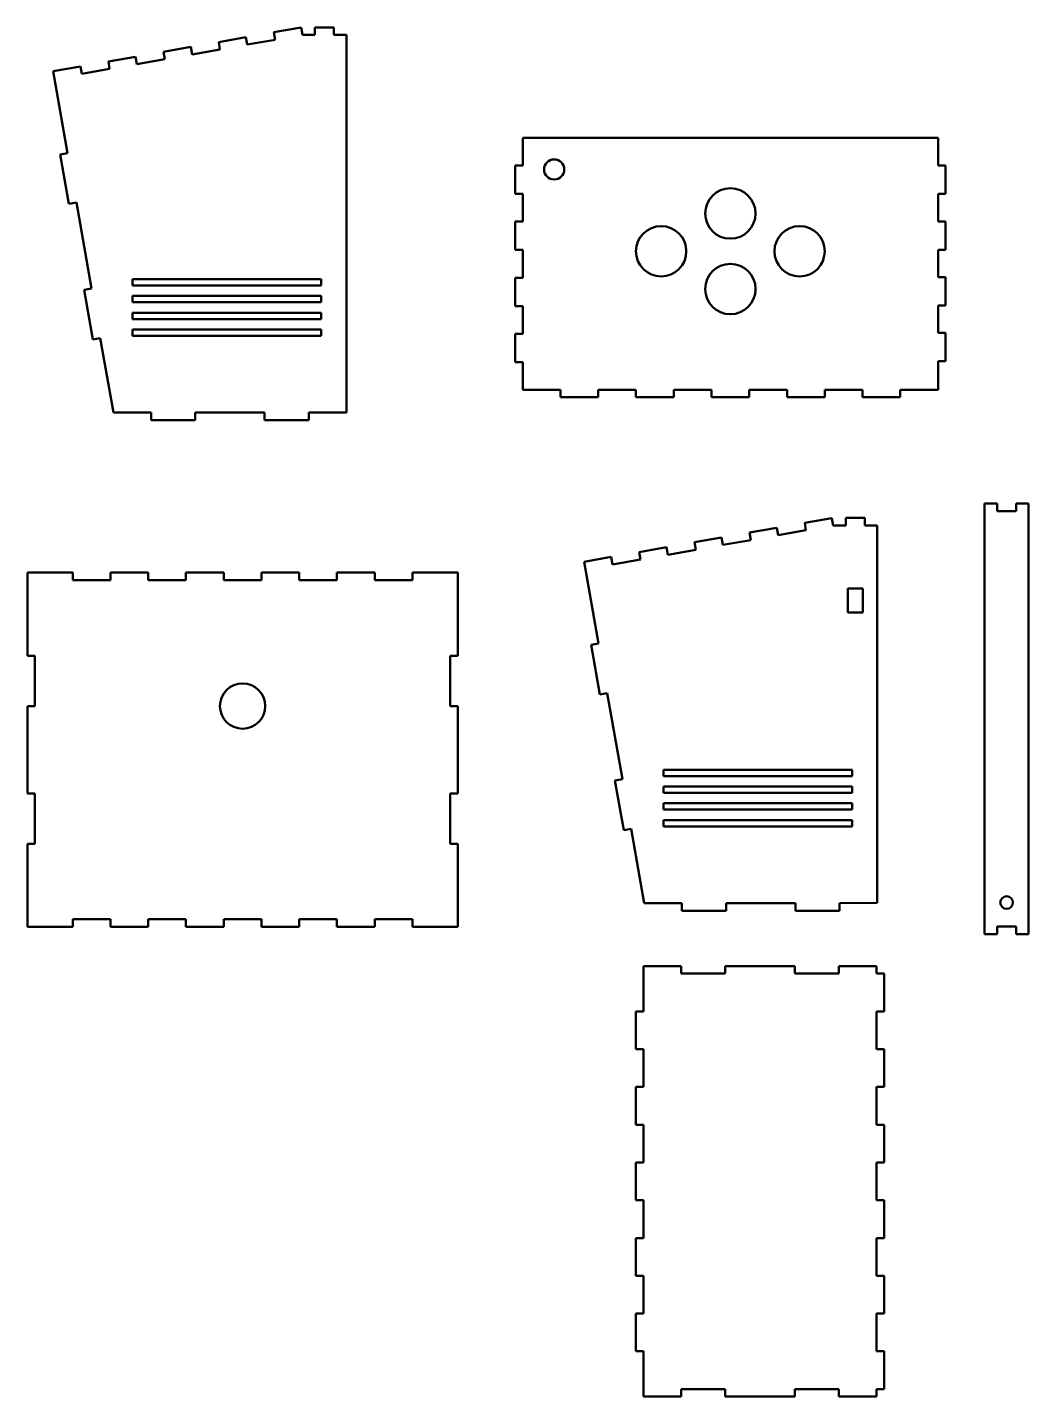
# Model space of a CAD drawing. Header units: millimetres. Extents: x -244 to 551, y -366 to 721.
import ezdxf

# ---------------------------------------------------------------- set-up
doc = ezdxf.new("R2010")
doc.units = ezdxf.units.MM
doc.header["$LTSCALE"] = 0.75
doc.layers.add('Visible', color=7, linetype='Continuous', lineweight=50)

msp = doc.modelspace()

# ---------------------------------------------------------------- linework, layer by layer
at = {"layer": 'Visible'}
for p, q in [((-26.877941, 721.122604), (-48.543711, 717.302344)), ((-25.836051, 715.213757), (-26.877941, 721.122604)), ((-15.836051, 721.213757), (-15.836051, 715.213757)), ((-0.836051, 721.213757), (-15.836051, 721.213757)), ((-0.836051, 715.213757), (-0.836051, 721.213757)), ((-70.701886, 713.39526), (-92.367656, 709.575)), ((-92.367656, 709.575), (-91.325767, 703.666153)), ((-69.659996, 707.486413), (-70.701886, 713.39526)), ((-47.501822, 711.393497), (-69.659996, 707.486413)), ((-48.543711, 717.302344), (-47.501822, 711.393497)), ((-15.836051, 715.213757), (-25.836051, 715.213757)), ((9.163949, 715.213757), (-0.836051, 715.213757)), ((9.163949, 415.377443), (9.163949, 715.213757)), ((-158.349776, 697.940572), (-180.015546, 694.120312)), ((-157.307886, 692.031725), (-158.349776, 697.940572)), ((-114.525831, 705.667916), (-136.191601, 701.847656)), ((-136.191601, 701.847656), (-135.149712, 695.938809)), ((-113.483941, 699.759069), (-114.525831, 705.667916)), ((-91.325767, 703.666153), (-113.483941, 699.759069)), ((-202.173721, 690.213228), (-223.839491, 686.392968)), ((-223.839491, 686.392968), (-212.378711, 621.395656)), ((-201.131831, 684.304382), (-202.173721, 690.213228)), ((-178.973657, 688.211466), (-201.131831, 684.304382)), ((-180.015546, 694.120312), (-178.973657, 688.211466)), ((-135.149712, 695.938809), (-157.307886, 692.031725)), ((149.199388, 633.382538), (149.199388, 611.382538)), ((479.199388, 633.382538), (149.199388, 633.382538)), ((479.199388, 611.44315), (479.199388, 633.382538)), ((-212.378711, 621.395656), (-218.287558, 620.353767)), ((-218.287558, 620.353767), (-211.341631, 580.961457)), ((143.199388, 611.382538), (143.199388, 588.882538)), ((149.199388, 611.382538), (143.199388, 611.382538)), ((485.16338, 611.445341), (479.199388, 611.44315)), ((485.171645, 588.945342), (485.16338, 611.445341)), ((143.199388, 588.882538), (149.199388, 588.882538)), ((149.199388, 588.882538), (149.199388, 566.882538)), ((479.199388, 588.943149), (485.171645, 588.945342)), ((479.199388, 567.109817), (479.199388, 588.943149)), ((-211.341631, 580.961457), (-205.432784, 582.003346)), ((-205.432784, 582.003346), (-193.388097, 513.694533)), ((143.199388, 566.882538), (143.199388, 544.382538)), ((149.199388, 566.882538), (143.199388, 566.882538)), ((485.16338, 567.112008), (479.199388, 567.109817)), ((485.171645, 544.612009), (485.16338, 567.112008)), ((143.199388, 544.382538), (149.199388, 544.382538)), ((149.199388, 544.382538), (149.199388, 522.382538)), ((479.199388, 544.609815), (485.171645, 544.612009)), ((479.199388, 522.776484), (479.199388, 544.609815)), ((143.199388, 522.382538), (143.199388, 499.882538)), ((149.199388, 522.382538), (143.199388, 522.382538)), ((485.16338, 522.778674), (479.199388, 522.776484)), ((485.171645, 500.278676), (485.16338, 522.778674)), ((-193.388097, 513.694533), (-199.296944, 512.652643)), ((-199.296944, 512.652643), (-192.351017, 473.260333)), ((-160.836051, 521.18832), (-10.836051, 521.18832)), ((-160.836051, 516.18832), (-160.836051, 521.18832)), ((-10.836051, 516.18832), (-160.836051, 516.18832)), ((-10.836051, 521.18832), (-10.836051, 516.18832)), ((-160.836051, 507.854986), (-10.836051, 507.854986)), ((-160.836051, 502.854986), (-160.836051, 507.854986)), ((-10.836051, 502.854986), (-160.836051, 502.854986)), ((-10.836051, 507.854986), (-10.836051, 502.854986)), ((-160.836051, 494.521653), (-10.836051, 494.521653)), ((-160.836051, 489.521653), (-160.836051, 494.521653)), ((-10.836051, 489.521653), (-160.836051, 489.521653)), ((-10.836051, 494.521653), (-10.836051, 489.521653)), ((143.199388, 499.882538), (149.199388, 499.882538)), ((149.199388, 499.882538), (149.199388, 477.882538)), ((479.199388, 500.276482), (485.171645, 500.278676)), ((479.199388, 478.44315), (479.199388, 500.276482)), ((-160.836051, 481.18832), (-10.836051, 481.18832)), ((-160.836051, 476.18832), (-160.836051, 481.18832)), ((-10.836051, 481.18832), (-10.836051, 476.18832)), ((-192.351017, 473.260333), (-186.44217, 474.302222)), ((-186.44217, 474.302222), (-176.02328, 415.213757)), ((-10.836051, 476.18832), (-160.836051, 476.18832)), ((143.199388, 477.882538), (143.199388, 455.382538)), ((149.199388, 477.882538), (143.199388, 477.882538)), ((485.16338, 478.445341), (479.199388, 478.44315)), ((485.171645, 455.945342), (485.16338, 478.445341)), ((143.199388, 455.382538), (149.199388, 455.382538)), ((149.199388, 455.382538), (149.199388, 433.382538)), ((479.199388, 455.943149), (485.171645, 455.945342)), ((479.199388, 433.382538), (479.199388, 455.943149)), ((149.199388, 433.382538), (179.199388, 433.382538)), ((179.199388, 433.382538), (179.199388, 427.382538)), ((179.199388, 427.382538), (209.199388, 427.382538)), ((209.199388, 433.382538), (239.199388, 433.382538)), ((209.199388, 427.382538), (209.199388, 433.382538)), ((239.199388, 433.382538), (239.199388, 427.382538)), ((239.199388, 427.382538), (269.199388, 427.382538)), ((269.199388, 433.382538), (299.199388, 433.382538)), ((269.199388, 427.382538), (269.199388, 433.382538)), ((299.199388, 433.382538), (299.199388, 427.382538)), ((299.199388, 427.382538), (329.199388, 427.382538)), ((329.199388, 433.382538), (359.199388, 433.382538)), ((329.199388, 427.382538), (329.199388, 433.382538)), ((359.199388, 433.382538), (359.199388, 427.382538)), ((359.199388, 427.382538), (389.199388, 427.382538)), ((389.199388, 433.382538), (419.199388, 433.382538)), ((389.199388, 427.382538), (389.199388, 433.382538)), ((419.199388, 433.382538), (419.199388, 427.382538)), ((419.199388, 427.382538), (449.199388, 427.382538)), ((449.199388, 433.382538), (479.199388, 433.382538)), ((449.199388, 427.382538), (449.199388, 433.382538)), ((-176.02328, 415.213757), (-146.02328, 415.213757)), ((-146.02328, 415.213757), (-146.02328, 409.213757)), ((-111.02328, 415.213757), (-55.836051, 415.213757)), ((-111.02328, 409.213757), (-111.02328, 415.213757)), ((-55.836051, 415.213757), (-55.836051, 409.213757)), ((-20.836051, 415.237141), (9.163949, 415.377443)), ((-20.836051, 409.213757), (-20.836051, 415.237141)), ((-146.02328, 409.213757), (-111.02328, 409.213757)), ((-55.836051, 409.213757), (-20.836051, 409.213757)), ((526.16791, 342.918993), (516.16791, 342.918993)), ((516.16791, 342.918993), (516.16791, 0.918993)), ((526.16791, 336.918993), (526.16791, 342.918993)), ((541.16791, 342.918993), (541.16791, 336.918993)), ((551.16791, 342.918993), (541.16791, 342.918993)), ((551.16791, 0.918993), (551.16791, 342.918993)), ((394.908529, 331.428583), (373.242759, 327.608323)), ((373.242759, 327.608323), (374.284648, 321.699476)), ((395.950418, 325.519736), (394.908529, 331.428583)), ((405.950418, 331.519736), (405.950418, 325.519736)), ((420.950418, 331.519736), (405.950418, 331.519736)), ((420.950418, 325.519736), (420.950418, 331.519736)), ((541.16791, 336.918993), (526.16791, 336.918993)), ((307.260639, 315.973895), (285.594869, 312.153635)), ((308.302528, 310.065048), (307.260639, 315.973895)), ((351.084584, 323.701239), (329.418814, 319.880979)), ((329.418814, 319.880979), (330.460703, 313.972132)), ((352.126473, 317.792392), (351.084584, 323.701239)), ((374.284648, 321.699476), (352.126473, 317.792392)), ((405.950418, 325.519736), (395.950418, 325.519736)), ((430.950418, 325.519736), (420.950418, 325.519736)), ((430.950418, 25.683422), (430.950418, 325.519736)), ((263.436694, 308.246551), (241.770924, 304.426291)), ((264.478583, 302.337704), (263.436694, 308.246551)), ((286.636758, 306.244788), (264.478583, 302.337704)), ((285.594869, 312.153635), (286.636758, 306.244788)), ((330.460703, 313.972132), (308.302528, 310.065048)), ((219.612749, 300.519207), (197.946979, 296.698947)), ((197.946979, 296.698947), (209.407759, 231.701635)), ((220.654638, 294.61036), (219.612749, 300.519207)), ((242.812813, 298.517444), (220.654638, 294.61036)), ((241.770924, 304.426291), (242.812813, 298.517444)), ((-244.35282, 288.056053), (-244.35282, 222.056053)), ((-208.35282, 288.056053), (-244.35282, 288.056053)), ((-208.35282, 282.056053), (-208.35282, 288.056053)), ((-178.35282, 288.056053), (-178.35282, 282.056053)), ((-148.35282, 288.056053), (-178.35282, 288.056053)), ((-148.35282, 282.056053), (-148.35282, 288.056053)), ((-118.35282, 288.056053), (-118.35282, 282.056053)), ((-88.35282, 288.056053), (-118.35282, 288.056053)), ((-88.35282, 282.056053), (-88.35282, 288.056053)), ((-58.35282, 288.056053), (-58.35282, 282.056053)), ((-28.35282, 288.056053), (-58.35282, 288.056053)), ((-28.35282, 282.056053), (-28.35282, 288.056053)), ((1.64718, 288.056053), (1.64718, 282.056053)), ((31.64718, 288.056053), (1.64718, 288.056053)), ((31.64718, 282.056053), (31.64718, 288.056053)), ((61.64718, 288.056053), (61.64718, 282.056053)), ((97.64718, 288.056053), (61.64718, 288.056053)), ((97.64718, 222.056053), (97.64718, 288.056053)), ((-178.35282, 282.056053), (-208.35282, 282.056053)), ((-118.35282, 282.056053), (-148.35282, 282.056053)), ((-58.35282, 282.056053), (-88.35282, 282.056053)), ((1.64718, 282.056053), (-28.35282, 282.056053)), ((61.64718, 282.056053), (31.64718, 282.056053)), ((407.450418, 275.519736), (419.450418, 275.519736)), ((407.450418, 256.519736), (407.450418, 275.519736)), ((419.450418, 275.519736), (419.450418, 256.519736)), ((419.450418, 256.519736), (407.450418, 256.519736)), ((209.407759, 231.701635), (203.498912, 230.659746)), ((203.498912, 230.659746), (210.444839, 191.267436)), ((-244.35282, 222.056053), (-238.35282, 222.056053)), ((-238.35282, 222.056053), (-238.35282, 182.056053)), ((91.64718, 222.056053), (97.64718, 222.056053)), ((91.64718, 182.056053), (91.64718, 222.056053)), ((210.444839, 191.267436), (216.353686, 192.309325)), ((216.353686, 192.309325), (228.398373, 124.000511)), ((-244.35282, 182.056053), (-244.35282, 112.693053)), ((-238.35282, 182.056053), (-244.35282, 182.056053)), ((97.64718, 182.056053), (91.64718, 182.056053)), ((97.64718, 112.693053), (97.64718, 182.056053)), ((260.950418, 131.494298), (410.950418, 131.494298)), ((260.950418, 126.494298), (260.950418, 131.494298)), ((410.950418, 131.494298), (410.950418, 126.494298)), ((228.398373, 124.000511), (222.489526, 122.958622)), ((222.489526, 122.958622), (229.435453, 83.566312)), ((410.950418, 126.494298), (260.950418, 126.494298)), ((-244.35282, 112.693053), (-238.35282, 112.693053)), ((-238.35282, 112.693053), (-238.35282, 72.693053)), ((91.64718, 112.693053), (97.64718, 112.693053)), ((91.64718, 72.693053), (91.64718, 112.693053)), ((260.950418, 113.160965), (260.950418, 118.160965)), ((260.950418, 118.160965), (410.950418, 118.160965)), ((410.950418, 113.160965), (260.950418, 113.160965)), ((410.950418, 118.160965), (410.950418, 113.160965)), ((260.950418, 104.827632), (410.950418, 104.827632)), ((260.950418, 99.827632), (260.950418, 104.827632)), ((410.950418, 99.827632), (260.950418, 99.827632)), ((410.950418, 104.827632), (410.950418, 99.827632)), ((260.950418, 86.494298), (260.950418, 91.494298)), ((260.950418, 91.494298), (410.950418, 91.494298)), ((410.950418, 91.494298), (410.950418, 86.494298)), ((229.435453, 83.566312), (235.3443, 84.608201)), ((235.3443, 84.608201), (245.76319, 25.519736)), ((410.950418, 86.494298), (260.950418, 86.494298)), ((-244.35282, 72.693053), (-244.35282, 6.693053)), ((-238.35282, 72.693053), (-244.35282, 72.693053)), ((97.64718, 72.693053), (91.64718, 72.693053)), ((97.64718, 6.693053), (97.64718, 72.693053)), ((245.76319, 25.519736), (275.76319, 25.519736)), ((275.76319, 25.519736), (275.76319, 19.519736)), ((310.76319, 25.519736), (365.950418, 25.519736)), ((310.76319, 19.519736), (310.76319, 25.519736)), ((365.950418, 25.519736), (365.950418, 19.519736)), ((400.950418, 25.54312), (430.950418, 25.683422)), ((400.950418, 19.519736), (400.950418, 25.54312)), ((-208.35282, 12.693053), (-178.35282, 12.693053)), ((-208.35282, 6.693053), (-208.35282, 12.693053)), ((-178.35282, 12.693053), (-178.35282, 6.693053)), ((-148.35282, 12.693053), (-118.35282, 12.693053)), ((-148.35282, 6.693053), (-148.35282, 12.693053)), ((-118.35282, 12.693053), (-118.35282, 6.693053)), ((-88.35282, 12.693053), (-58.35282, 12.693053)), ((-88.35282, 6.693053), (-88.35282, 12.693053)), ((-58.35282, 12.693053), (-58.35282, 6.693053)), ((-28.35282, 12.693053), (1.64718, 12.693053)), ((-28.35282, 6.693053), (-28.35282, 12.693053)), ((1.64718, 12.693053), (1.64718, 6.693053)), ((31.64718, 12.693053), (61.64718, 12.693053)), ((31.64718, 6.693053), (31.64718, 12.693053)), ((61.64718, 12.693053), (61.64718, 6.693053)), ((275.76319, 19.519736), (310.76319, 19.519736)), ((365.950418, 19.519736), (400.950418, 19.519736)), ((-244.35282, 6.693053), (-208.35282, 6.693053)), ((-178.35282, 6.693053), (-148.35282, 6.693053)), ((-118.35282, 6.693053), (-88.35282, 6.693053)), ((-58.35282, 6.693053), (-28.35282, 6.693053)), ((1.64718, 6.693053), (31.64718, 6.693053)), ((61.64718, 6.693053), (97.64718, 6.693053)), ((516.16791, 0.918993), (526.16791, 0.918993)), ((526.16791, 6.918993), (541.16791, 6.918993)), ((526.16791, 0.918993), (526.16791, 6.918993)), ((541.16791, 6.918993), (541.16791, 0.918993)), ((541.16791, 0.918993), (551.16791, 0.918993)), ((245.159702, -24.488406), (245.159702, -60.488406)), ((275.159702, -24.488406), (245.159702, -24.488406)), ((275.159702, -30.488406), (275.159702, -24.488406)), ((310.159702, -30.488406), (275.159702, -30.488406)), ((310.159702, -24.488406), (310.159702, -30.488406)), ((365.346702, -24.488406), (310.159702, -24.488406)), ((365.346702, -30.488406), (365.346702, -24.488406)), ((400.346702, -30.488406), (365.346702, -30.488406)), ((400.346702, -24.488406), (400.346702, -30.488406)), ((430.346702, -24.488406), (400.346702, -24.488406)), ((430.346702, -30.488406), (430.346702, -24.488406)), ((436.346702, -30.488406), (430.346702, -30.488406)), ((436.346702, -60.488406), (436.346702, -30.488406)), ((239.159702, -60.488406), (239.159702, -90.488406)), ((245.159702, -60.488406), (239.159702, -60.488406)), ((430.346702, -60.488406), (436.346702, -60.488406)), ((430.346702, -90.488406), (430.346702, -60.488406)), ((239.159702, -90.488406), (245.159702, -90.488406)), ((245.159702, -90.488406), (245.159702, -120.488406)), ((436.346702, -90.488406), (430.346702, -90.488406)), ((436.346702, -120.488406), (436.346702, -90.488406)), ((239.159702, -120.488406), (239.159702, -150.488406)), ((245.159702, -120.488406), (239.159702, -120.488406)), ((430.346702, -120.488406), (436.346702, -120.488406)), ((430.346702, -150.488406), (430.346702, -120.488406)), ((239.159702, -150.488406), (245.159702, -150.488406)), ((245.159702, -150.488406), (245.159702, -180.488406)), ((436.346702, -150.488406), (430.346702, -150.488406)), ((436.346702, -180.488406), (436.346702, -150.488406)), ((239.159702, -180.488406), (239.159702, -210.488406)), ((245.159702, -180.488406), (239.159702, -180.488406)), ((430.346702, -210.488406), (430.346702, -180.488406)), ((430.346702, -180.488406), (436.346702, -180.488406)), ((239.159702, -210.488406), (245.159702, -210.488406)), ((245.159702, -210.488406), (245.159702, -240.488406)), ((436.346702, -210.488406), (430.346702, -210.488406)), ((436.346702, -240.488406), (436.346702, -210.488406)), ((239.159702, -240.488406), (239.159702, -270.488406)), ((245.159702, -240.488406), (239.159702, -240.488406)), ((430.346702, -240.488406), (436.346702, -240.488406)), ((430.346702, -270.488406), (430.346702, -240.488406)), ((239.159702, -270.488406), (245.159702, -270.488406)), ((245.159702, -270.488406), (245.159702, -300.488406)), ((436.346702, -270.488406), (430.346702, -270.488406)), ((436.346702, -300.488406), (436.346702, -270.488406)), ((239.159702, -300.488406), (239.159702, -330.488406)), ((245.159702, -300.488406), (239.159702, -300.488406)), ((430.346702, -300.488406), (436.346702, -300.488406)), ((430.346702, -330.488406), (430.346702, -300.488406)), ((239.159702, -330.488406), (245.159702, -330.488406)), ((245.159702, -330.488406), (245.159702, -366.488406)), ((436.346702, -330.488406), (430.346702, -330.488406)), ((436.346702, -360.488406), (436.346702, -330.488406)), ((245.159702, -366.488406), (275.159702, -366.488406)), ((275.159702, -360.488406), (310.159702, -360.488406)), ((275.159702, -366.488406), (275.159702, -360.488406)), ((310.159702, -360.488406), (310.159702, -366.488406)), ((310.159702, -366.488406), (365.346702, -366.488406)), ((365.346702, -360.488406), (400.346702, -360.488406)), ((365.346702, -366.488406), (365.346702, -360.488406)), ((400.346702, -360.488406), (400.346702, -366.488406)), ((400.346702, -366.488406), (430.346702, -366.488406)), ((430.346702, -360.488406), (436.346702, -360.488406)), ((430.346702, -366.488406), (430.346702, -360.488406))]:
    msp.add_line(p, q, dxfattribs=at)
at = {"layer": 'Visible', "extrusion": (0, 0, -1)}
for centre, radius in [((-174.199388, 608.382538), 8), ((-314.199388, 573.382538), 20), ((-259.199388, 543.382538), 20), ((-369.199388, 543.382538), 20), ((-314.199388, 513.382538), 20), ((73.35282, 182.056053), 18), ((-533.66791, 26.001189), 5)]:
    msp.add_circle(centre, radius, dxfattribs=at)

doc.saveas('drawing.dxf')
